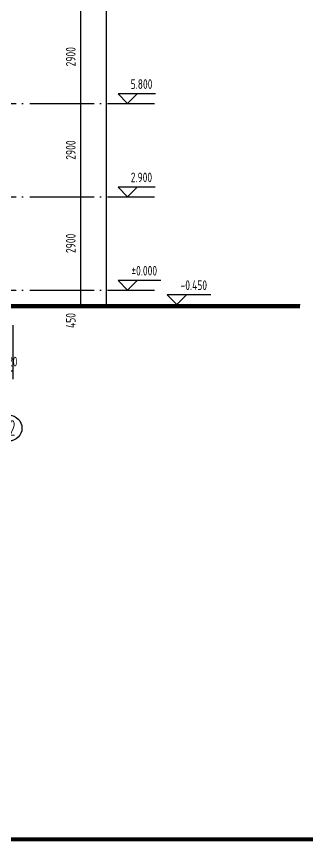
# Model space of a CAD drawing. Extents: x -726032 to 135930, y -151624 to 587044.
# Drawn here: x -458833 to -449777, y 278291 to 303928 of the extents above; entities that cross this region are included whole.
import ezdxf
from ezdxf.enums import TextEntityAlignment as Align

# ---------------------------------------------------------------- set-up
doc = ezdxf.new("R2010")
doc.units = 0
doc.header["$LTSCALE"] = 1000
doc.header["$MEASUREMENT"] = 0
doc.linetypes.add('DOTE', pattern=[2.42, 2, -0.2, 0.02, -0.2])
doc.layers.get('0').update_dxf_attribs({"linetype": 'CONTINUOUS'})
doc.layers.get('DEFPOINTS').update_dxf_attribs({"color": 1, "linetype": 'CONTINUOUS'})
for name, color, linetype in [('AXIS', 245, 'CONTINUOUS'), ('AXIS_TEXT', 7, 'CONTINUOUS'), ('DOTE', 8, 'DOTE'), ('PUB_DIM', 245, 'CONTINUOUS'), ('PUB_TITLE', 1, 'CONTINUOUS')]:
    doc.layers.add(name, color=color, linetype=linetype)
doc.styles.add('COMPLEX', font='COMPLEX')
doc.styles.add('DIM_FONT', font='isocp.shx', dxfattribs={"width": 0.8})
doc.dimstyles.new('AXIS', dxfattribs={"dimtxt": 300, "dimasz": 1, "dimexe": 250, "dimexo": 300, "dimgap": 150, "dimtad": 1, "dimdec": 0, "dimzin": 0, "dimdsep": 46, "dimtxsty": 'DIM_FONT', "dimcen": 0.09, "dimse1": 1, "dimse2": 1, "dimclrt": 142, "dimadec": 0, "dimazin": 0, "dimtfac": 1, "dimtdec": 0, "dimtix": 1, "dimtmove": 2, "dimatfit": 3, "dimfxl": 1, "dimtolj": 1, "dimtzin": 0, "dimarcsym": 0})
doc.dimstyles.new('DIMN', dxfattribs={"dimtxt": 300, "dimasz": 1, "dimexe": 250, "dimexo": 300, "dimgap": 150, "dimtad": 1, "dimdec": 0, "dimzin": 0, "dimdsep": 46, "dimtxsty": 'DIM_FONT', "dimcen": 0.09, "dimclrt": 142, "dimadec": 0, "dimazin": 0, "dimtfac": 1, "dimtdec": 0, "dimtix": 1, "dimtmove": 2, "dimatfit": 3, "dimfxl": 1, "dimtolj": 1, "dimtzin": 0, "dimarcsym": 0})

# ---------------------------------------------------------------- blocks, each defined once
blk = doc.blocks.new('*D3109')
at = {"layer": 'DEFPOINTS', "color": 0, "transparency": 16777216}
for p in [(-455044, 335128), (-456044, 294978), (-455044, 294978)]:
    blk.add_point(p, dxfattribs=at)
at = {"layer": 'PUB_DIM', "color": 0, "lineweight": -2, "transparency": 16777216}
blk.add_line((-456044, 335127), (-456044, 294979), dxfattribs=at)
at = {"layer": 'PUB_DIM', "color": 0, "transparency": 16777216}
for points in [[(-456045, 335127), (-456044, 335127), (-456044, 335128)], [(-456045, 294979), (-456044, 294979), (-456044, 294978)]]:
    blk.add_solid(points, dxfattribs=at)
at = {"layer": 'PUB_DIM', "color": 142, "transparency": 16777216, "insert": (-456344, 315053), "char_height": 300, "attachment_point": 5, "rotation": 90, "style": 'DIM_FONT'}
blk.add_mtext('\\A1;40150', dxfattribs=at)
blk = doc.blocks.new('_AXISO')
blk.add_circle((0, 0), 0.5)
at = {"layer": 'AXIS_TEXT', "style": 'COMPLEX', "width": 1.041667}
blk.add_attdef('A', text='', height=0.56, dxfattribs=at).set_placement((-0.25, -0.28), (0.25, -0.28), align=Align.FIT)
blk = doc.blocks.new('*D3126')
at = {"layer": 'DEFPOINTS', "color": 0, "transparency": 16777216}
for p in [(-455844, 298328), (-456844, 295428), (-455844, 295428)]:
    blk.add_point(p, dxfattribs=at)
at = {"layer": 'PUB_DIM', "color": 0, "lineweight": -2, "transparency": 16777216}
blk.add_line((-456844, 298327), (-456844, 295429), dxfattribs=at)
at = {"layer": 'PUB_DIM', "color": 0, "transparency": 16777216}
for points in [[(-456845, 298327), (-456844, 298327), (-456844, 298328)], [(-456845, 295429), (-456844, 295429), (-456844, 295428)]]:
    blk.add_solid(points, dxfattribs=at)
at = {"layer": 'PUB_DIM', "color": 142, "transparency": 16777216, "insert": (-457144, 296878), "char_height": 300, "attachment_point": 5, "rotation": 90, "style": 'DIM_FONT'}
blk.add_mtext('\\A1;2900', dxfattribs=at)
blk = doc.blocks.new('*D3127')
at = {"layer": 'DEFPOINTS', "color": 0, "transparency": 16777216}
for p in [(-455844, 295428), (-456844, 294978), (-455844, 294978)]:
    blk.add_point(p, dxfattribs=at)
at = {"layer": 'PUB_DIM', "color": 0, "lineweight": -2, "transparency": 16777216}
blk.add_line((-456844, 295427), (-456844, 294979), dxfattribs=at)
at = {"layer": 'PUB_DIM', "color": 0, "transparency": 16777216}
for points in [[(-456845, 295427), (-456844, 295427), (-456844, 295428)], [(-456845, 294979), (-456844, 294979), (-456844, 294978)]]:
    blk.add_solid(points, dxfattribs=at)
at = {"layer": 'PUB_DIM', "color": 142, "transparency": 16777216, "insert": (-457144, 294480), "char_height": 300, "attachment_point": 5, "rotation": 90, "style": 'DIM_FONT'}
blk.add_mtext('\\A1;450', dxfattribs=at)
blk = doc.blocks.new('*D3128')
at = {"layer": 'DEFPOINTS', "color": 0, "transparency": 16777216}
for p in [(-455844, 301228), (-456844, 298328), (-455844, 298328)]:
    blk.add_point(p, dxfattribs=at)
at = {"layer": 'PUB_DIM', "color": 0, "lineweight": -2, "transparency": 16777216}
blk.add_line((-456844, 301227), (-456844, 298329), dxfattribs=at)
at = {"layer": 'PUB_DIM', "color": 0, "transparency": 16777216}
for points in [[(-456845, 301227), (-456844, 301227), (-456844, 301228)], [(-456845, 298329), (-456844, 298329), (-456844, 298328)]]:
    blk.add_solid(points, dxfattribs=at)
at = {"layer": 'PUB_DIM', "color": 142, "transparency": 16777216, "insert": (-457144, 299778), "char_height": 300, "attachment_point": 5, "rotation": 90, "style": 'DIM_FONT'}
blk.add_mtext('\\A1;2900', dxfattribs=at)
blk = doc.blocks.new('*D3129')
at = {"layer": 'DEFPOINTS', "color": 0, "transparency": 16777216}
for p in [(-455844, 304128), (-456844, 301228), (-455844, 301228)]:
    blk.add_point(p, dxfattribs=at)
at = {"layer": 'PUB_DIM', "color": 0, "lineweight": -2, "transparency": 16777216}
blk.add_line((-456844, 304127), (-456844, 301229), dxfattribs=at)
at = {"layer": 'PUB_DIM', "color": 0, "transparency": 16777216}
for points in [[(-456845, 304127), (-456844, 304127), (-456844, 304128)], [(-456845, 301229), (-456844, 301229), (-456844, 301228)]]:
    blk.add_solid(points, dxfattribs=at)
at = {"layer": 'PUB_DIM', "color": 142, "transparency": 16777216, "insert": (-457144, 302678), "char_height": 300, "attachment_point": 5, "rotation": 90, "style": 'DIM_FONT'}
blk.add_mtext('\\A1;2900', dxfattribs=at)
blk = doc.blocks.new('*D455')
at = {"layer": 'AXIS', "color": 0, "lineweight": -2, "transparency": 16777216}
for p, q in [((-459063, 294341), (-459063, 292655)), ((-458943, 294341), (-458943, 292655)), ((-459064, 292905), (-459065, 292905)), ((-458943, 292905), (-459063, 292905)), ((-458942, 292905), (-458941, 292905))]:
    blk.add_line(p, q, dxfattribs=at)
at = {"layer": 'AXIS', "color": 0, "transparency": 16777216}
for points in [[(-459064, 292905), (-459064, 292905), (-459063, 292905)], [(-458942, 292905), (-458942, 292905), (-458943, 292905)]]:
    blk.add_solid(points, dxfattribs=at)
at = {"layer": 'DEFPOINTS', "color": 0, "transparency": 16777216}
for p in [(-459063, 294641), (-458943, 294641), (-459063, 292905)]:
    blk.add_point(p, dxfattribs=at)
at = {"layer": 'AXIS', "color": 142, "transparency": 16777216, "insert": (-459003, 293205), "char_height": 300, "attachment_point": 5, "style": 'DIM_FONT'}
blk.add_mtext('\\A1;120', dxfattribs=at)

msp = doc.modelspace()

# ---------------------------------------------------------------- linework, layer by layer
msp.add_line((-519968.6, 294978.3), (-450006.8, 294978.3))
at = {"const_width": 120}
msp.add_lwpolyline([(-519968.6, 294918.3), (-450006.8, 294918.3)], dxfattribs=at)
at = {"layer": 'DOTE'}
for p, q in [((-516500.5, 301228.3), (-454540.3, 301228.3)), ((-516500.5, 298328.3), (-454540.3, 298328.3)), ((-516500.5, 295428.3), (-454540.3, 295428.3))]:
    msp.add_line(p, q, dxfattribs=at)
at = {"layer": 'PUB_DIM'}
for p, q in [((-454509.3, 301528.3), (-455673.5, 301528.3)), ((-455373.5, 301228.3), (-455673.5, 301528.3)), ((-455073.5, 301528.3), (-455373.5, 301228.3)), ((-454514.6, 298628.3), (-455673.5, 298628.3)), ((-455373.5, 298328.3), (-455673.5, 298628.3)), ((-455073.5, 298628.3), (-455373.5, 298328.3)), ((-454341.3, 295728.3), (-455673.5, 295728.3)), ((-455373.5, 295428.3), (-455673.5, 295728.3)), ((-455073.5, 295728.3), (-455373.5, 295428.3)), ((-452787.1, 295278.3), (-454143.3, 295278.3)), ((-453843.3, 294978.3), (-454143.3, 295278.3)), ((-453543.3, 295278.3), (-453843.3, 294978.3))]:
    msp.add_line(p, q, dxfattribs=at)
at = {"layer": 'PUB_TITLE', "const_width": 130}
msp.add_lwpolyline([(-528858.1, 278355.6), (-436168.1, 278355.6), (-436168.1, 345285.7), (-528858.1, 345285.7)], close=True, dxfattribs=at)

# ---------------------------------------------------------------- block references
at = {"layer": 'AXIS'}
ref = msp.add_blockref('_AXISO', (-459062.9, 291136.5), dxfattribs=dict(at, xscale=800, yscale=800, zscale=800))
ref.add_attrib('A', '32', dxfattribs={"layer": 'AXIS_TEXT', "height": 448, "style": 'COMPLEX', "width": 0.568182}).set_placement((-459262.9, 290912.5), (-458862.9, 290912.5), align=Align.FIT)

# ---------------------------------------------------------------- texts
at = {"layer": 'PUB_DIM', "style": 'DIM_FONT', "width": 0.8}
for s, p in [('5.800', (-454941.4, 301828.3)), ('2.900', (-454944.1, 298928.3)), ('%%p0.000', (-454857.4, 296028.3)), ('-0.450', (-453315.2, 295578.3))]:
    msp.add_text(s, height=300, dxfattribs=at).set_placement(p, align=Align.MIDDLE)

# ---------------------------------------------------------------- dimensions: what is measured, and where the dimension line sits
at = {"layer": 'AXIS'}
dim = msp.add_aligned_dim(p1=(-458942.9, 294641.3), p2=(-459062.9, 294641.3), distance=1736.5, dimstyle='DIMN', dxfattribs=at)
dim.commit()
dim.dimension.update_dxf_attribs({"geometry": '*D455', "text_midpoint": (-459002.9, 293204.8)})
at = {"layer": 'PUB_DIM'}
for p1, p2, picture, middle in [((-455044.3, 335128.3), (-455044.3, 294978.3), '*D3109', (-456344.3, 315053.3)), ((-455844.3, 304128.3), (-455844.3, 301228.3), '*D3129', (-457144.4, 302678.3)), ((-455844.3, 301228.3), (-455844.3, 298328.3), '*D3128', (-457144.4, 299778.3)), ((-455844.3, 298328.3), (-455844.3, 295428.3), '*D3126', (-457144.4, 296878.3))]:
    dim = msp.add_aligned_dim(p1=p1, p2=p2, distance=-1000, dimstyle='AXIS', dxfattribs=at)
    dim.commit()
    dim.dimension.update_dxf_attribs({"geometry": picture, "text_midpoint": middle})
dim = msp.add_linear_dim(base=(-456844.3, 294978.3), p1=(-455844.3, 295428.3), p2=(-455844.3, 294978.3), angle=270, dimstyle='AXIS', dxfattribs=at)
dim.commit()
dim.dimension.update_dxf_attribs({"geometry": '*D3127', "text_midpoint": (-457144.3, 294480.1), "dimtype": 161})

doc.saveas('drawing.dxf')
